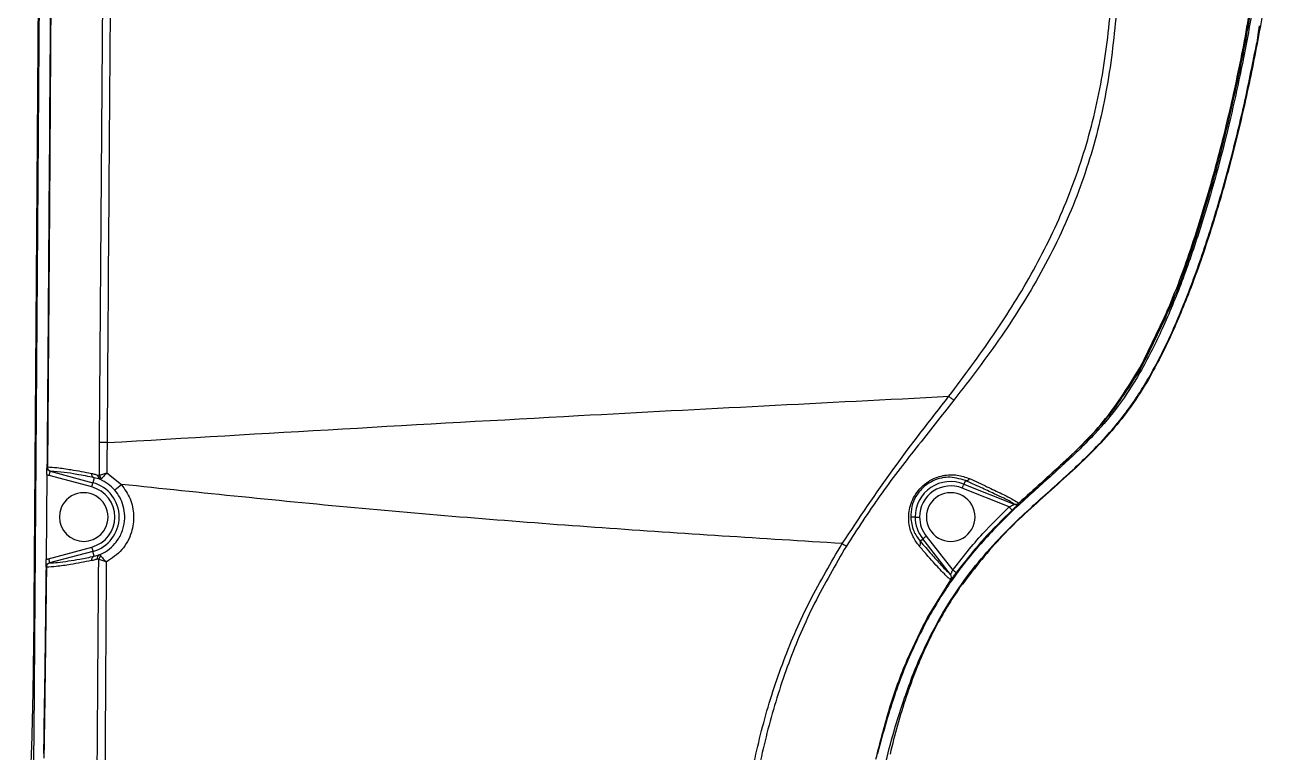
# Model space of a CAD drawing. Header units: millimetres. Extents: x 126 to 938, y 244 to 707.
# Drawn here: x 767.15 to 774.22, y 327.01 to 331.12 of the extents above; entities that cross this region are included whole.
import ezdxf

# ---------------------------------------------------------------- set-up
doc = ezdxf.new("R2010")
doc.units = ezdxf.units.MM

msp = doc.modelspace()

# ---------------------------------------------------------------- linework, layer by layer
at = {"color": 7, "linetype": 'Continuous', "lineweight": 25}
for p, q in [((767.2535, 334.873), (767.1981, 327.1148)), ((767.2006, 327.8391), (767.2401, 333.3594)), ((767.57, 328.7611), (767.5903, 331.6145)), ((767.5687, 328.5768), (767.57, 328.7611)), ((767.2732, 328.6229), (767.2746, 328.6238)), ((767.272, 328.5802), (767.2685, 328.0993)), ((767.5258, 328.51), (767.2852, 328.5744)), ((767.2931, 328.5995), (767.2917, 328.5986)), ((767.2917, 328.5986), (767.5323, 328.5341)), ((767.5399, 328.5624), (767.5323, 328.5341)), ((767.5724, 328.5534), (767.5399, 328.5624)), ((767.6111, 328.5894), (767.6931, 328.5244)), ((772.4632, 328.546), (772.4553, 328.5264)), ((772.7101, 328.3969), (772.446, 328.5032)), ((772.4553, 328.5264), (772.739, 328.4122)), ((772.1795, 328.3401), (772.1541, 328.3401)), ((772.1795, 328.3401), (772.2045, 328.3401)), ((772.2068, 328.2042), (772.2222, 328.2163)), ((772.3794, 328.0156), (772.2222, 328.2163)), ((772.2419, 328.2317), (772.3915, 328.0406)), ((767.2813, 328.1047), (767.5258, 328.1702)), ((767.5323, 328.1461), (767.2877, 328.0806)), ((767.5398, 328.1183), (767.5323, 328.1461)), ((767.5398, 328.1183), (767.5686, 328.126)), ((767.2691, 328.0566), (767.2691, 328.0551)), ((772.2491, 327.7726), (772.3805, 327.9857)), ((772.3809, 327.9858), (772.2498, 327.7729)), ((767.2006, 327.8391), (767.2033, 327.8402))]:
    msp.add_line(p, q, dxfattribs=at)
at = {"color": 7, "linetype": 'Continuous', "lineweight": 25, "flags": 128}
for points in [[(767.2967, 331.5621), (767.2862, 330.0923), (767.2809, 329.3574), (767.2752, 328.6237)], [(774.1244, 331.1166), (774.1167, 331.0648), (774.1102, 331.0204)], [(772.3703, 329.0224), (772.3743, 329.0194), (772.3781, 329.0165), (772.3819, 329.0136), (772.3856, 329.0108), (772.3891, 329.0081), (772.3925, 329.0055), (772.3956, 329.0031), (772.3985, 329.0009)], [(767.6122, 328.7608), (767.606, 328.7609), (767.5998, 328.7609), (767.5938, 328.7609), (767.5882, 328.761), (767.5829, 328.761), (767.578, 328.761), (767.5737, 328.761), (767.57, 328.7611)], [(767.2852, 328.5744), (767.2865, 328.579), (767.2877, 328.5835), (767.2888, 328.5876), (767.2897, 328.5912), (767.2905, 328.5942), (767.2912, 328.5965), (767.2915, 328.598), (767.2917, 328.5986)], [(767.5258, 328.51), (767.5271, 328.5146), (767.5282, 328.519), (767.5294, 328.5231), (767.5303, 328.5268), (767.5311, 328.5298), (767.5317, 328.532), (767.5321, 328.5335), (767.5323, 328.5341)], [(772.446, 328.5032), (772.4478, 328.5077), (772.4495, 328.5119), (772.4511, 328.5159), (772.4525, 328.5193), (772.4537, 328.5222), (772.4545, 328.5244), (772.4551, 328.5258), (772.4553, 328.5264)], [(772.7273, 328.3788), (772.7269, 328.3792), (772.7259, 328.3804), (772.7242, 328.3821), (772.7221, 328.3843), (772.7195, 328.387), (772.7166, 328.3901), (772.7134, 328.3934), (772.7101, 328.3969)], [(772.2419, 328.2317), (772.2381, 328.2287), (772.2345, 328.2259), (772.2311, 328.2233), (772.2282, 328.221), (772.2257, 328.2191), (772.2239, 328.2176), (772.2227, 328.2167), (772.2222, 328.2163)], [(767.5258, 328.1702), (767.5271, 328.1656), (767.5282, 328.1612), (767.5294, 328.1571), (767.5303, 328.1535), (767.5311, 328.1505), (767.5317, 328.1482), (767.5321, 328.1467), (767.5323, 328.1461)], [(767.2813, 328.1047), (767.2825, 328.1001), (767.2837, 328.0957), (767.2848, 328.0916), (767.2858, 328.0879), (767.2866, 328.0849), (767.2872, 328.0827), (767.2876, 328.0812), (767.2877, 328.0806)], [(772.4116, 328.0258), (772.4111, 328.0262), (772.4099, 328.0271), (772.408, 328.0285), (772.4055, 328.0304), (772.4024, 328.0326), (772.399, 328.0351), (772.3953, 328.0378), (772.3915, 328.0406)]]:
    msp.add_lwpolyline(points, dxfattribs=at)
at = {"color": 7, "linetype": 'Continuous', "lineweight": 25}
for centre, radius, start, end in [((773.3002, 328.9166), 0.3064, 59.74153, 60.73068), ((767.2996, 328.6237), 0.025, 179.64726, 254.93016), ((767.3001, 328.6235), 0.0249, 179.56272, 254.39428), ((767.5475, 328.5843), 0.0231, 174.5245, 250.71641), ((767.5828, 328.5728), 0.022, 171.04153, 241.89245), ((767.5985, 328.5822), 0.0303, 190.21789, 234.61212), ((772.4678, 328.5667), 0.0212, 257.51261, 333.24623), ((767.4803, 328.3401), 0.1375, 337.47723, 157.47754), ((767.4803, 328.3401), 0.1759, 284.99952, 75.00048), ((767.4803, 328.3401), 0.2008, 285.00049, 74.99951), ((767.228, 329.0408), 0.695, 307.95086, 312.01147), ((772.3803, 328.3401), 0.2008, 68.06538, 179.99985), ((772.3803, 328.3401), 0.1759, 68.065, 180.00065), ((772.3803, 328.3401), 0.1375, 337.47665, 157.47763), ((772.7479, 328.4368), 0.025, 248.24232, 312.86758), ((772.748, 328.4368), 0.025, 248.12312, 312.8813), ((772.7483, 328.4354), 0.025, 248.12166, 312.88983), ((767.4803, 328.3401), 0.1375, 157.4777, 337.47706), ((772.3803, 328.3401), 0.2008, 179.99917, 218.06721), ((772.3803, 328.3401), 0.1759, 180.00185, 218.06222), ((772.3803, 328.3401), 0.1375, 157.47665, 337.47763), ((772.1874, 328.1927), 0.0226, 311.4785, 30.74085), ((767.5788, 328.1061), 0.0224, 117.10965, 189.75593), ((767.5955, 328.0949), 0.0309, 124.89847, 168.63587), ((772.0935, 328.7178), 0.6204, 238.27303, 240.79667), ((767.2946, 328.0566), 0.0249, 105.59194, 180.57872), ((767.5475, 328.0963), 0.0233, 109.32644, 186.81655), ((772.3596, 328.0003), 0.025, 324.48941, 37.73306), ((772.3598, 328), 0.0252, 325.3661, 37.57936), ((772.3604, 327.9999), 0.0249, 325.60351, 38.38173), ((772.2489, 327.774), 0.00144, 280.3319, 311.35687)]:
    msp.add_arc(centre, radius, start, end, dxfattribs=at)
for points, knots in [([(770.8803, 338.0948), (770.9939, 338.0815), (771.2203, 338.0549), (771.5517, 337.9665), (771.8714, 337.8442), (772.1748, 337.6856), (772.4584, 337.4939), (772.7185, 337.2715), (772.9517, 337.0212), (773.1553, 336.7462), (773.3269, 336.4501), (773.4635, 336.1364), (773.564, 335.8091), (773.6263, 335.4731), (773.6511, 335.133), (773.6325, 334.796), (773.6005, 334.4631), (773.5176, 333.4973), (773.4315, 332.4961), (773.3368, 331.4596), (773.3052, 331.0179), (773.2339, 330.5777), (773.1019, 330.1488), (772.911, 329.7414), (772.673, 329.3584), (772.4899, 329.12), (772.3985, 329.0009)], [0, 0, 0, 0, 0.031708, 0.0632, 0.094889, 0.126548, 0.158007, 0.189678, 0.221312, 0.252768, 0.284449, 0.316077, 0.347541, 0.379248, 0.41076, 0.441917, 0.472769, 0.503619, 0.710934, 0.751657, 0.7925, 0.833821, 0.875118, 0.916614, 0.958341, 1, 1, 1, 1]), ([(772.3703, 329.0224), (772.4562, 329.1373), (772.6276, 329.3669), (772.8539, 329.7313), (773.0408, 330.1166), (773.1777, 330.5226), (773.262, 330.9432), (773.2974, 331.3698), (773.3916, 332.4326), (773.4853, 333.4804), (773.5722, 334.5134), (773.6124, 334.8928), (773.6168, 335.2774), (773.5678, 335.6606), (773.4699, 336.0355), (773.3243, 336.3946), (773.1331, 336.7315), (772.8998, 337.0414), (772.6289, 337.3182), (772.3241, 337.5574), (771.9909, 337.7556), (771.6348, 337.9072), (771.2618, 338.0153), (771.0059, 338.0453), (770.8776, 338.0603)], [0, 0, 0, 0, 0.040049, 0.080022, 0.119662, 0.15941, 0.199404, 0.239163, 0.278913, 0.497538, 0.533029, 0.56852, 0.604113, 0.64022, 0.676108, 0.712057, 0.74817, 0.784014, 0.820127, 0.856075, 0.891961, 0.928112, 0.963965, 1, 1, 1, 1]), ([(774.1586, 331.7925), (774.1453, 331.6606), (774.1163, 331.3732), (774.0361, 330.9217), (773.9279, 330.4369), (773.8068, 330.01), (773.6851, 329.6601), (773.5756, 329.3957), (773.4598, 329.1647), (773.3349, 328.9717), (773.1899, 328.8), (773.0226, 328.639), (772.8338, 328.4723), (772.6393, 328.2913), (772.4624, 328.093), (772.3079, 327.8721), (772.1764, 327.6278), (772.0578, 327.3375), (771.9991, 327.1239), (771.9677, 327.0098)], [0, 0, 0, 0, 0.073632, 0.160427, 0.254544, 0.349495, 0.406756, 0.460249, 0.50839, 0.550075, 0.587673, 0.632921, 0.678952, 0.727587, 0.780471, 0.826234, 0.876995, 0.934303, 1, 1, 1, 1]), ([(774.2187, 331.7873), (774.2066, 331.6656), (774.1825, 331.4219), (774.1221, 331.0587), (774.0491, 330.6967), (773.9623, 330.3384), (773.861, 329.985), (773.7521, 329.666), (773.6358, 329.3825), (773.5273, 329.1634), (773.416, 328.9841), (773.3066, 328.8418), (773.1425, 328.6654), (772.9176, 328.4658), (772.6502, 328.2251), (772.5049, 328.0369), (772.4327, 327.9434)], [0, 0, 0, 0, 0.083856, 0.167954, 0.25251, 0.337132, 0.420822, 0.504668, 0.568235, 0.630952, 0.672116, 0.712834, 0.753911, 0.837197, 0.919115, 1, 1, 1, 1]), ([(767.6327, 331.6024), (767.6288, 331.072), (767.6218, 330.1248), (767.6152, 329.1776), (767.6122, 328.7608)], [0, 0, 0, 0, 0.56, 1, 1, 1, 1]), ([(767.2746, 328.6238), (767.2761, 328.8065), (767.279, 329.172), (767.2828, 329.7204), (767.2886, 330.5171), (767.2929, 331.131), (767.296, 331.5621)], [0, 0, 0, 0, 0.186488, 0.373191, 0.559899, 1, 1, 1, 1]), ([(773.45, 329.1839), (773.5122, 329.3089), (773.6359, 329.5577), (773.7724, 329.9512), (773.8896, 330.3488), (773.9863, 330.7519), (774.0678, 331.1586), (774.1049, 331.4325), (774.1235, 331.5695)], [0, 0, 0, 0, 0.1679751, 0.3343199, 0.5006589, 0.6672079, 0.8334897, 1, 1, 1, 1]), ([(774.1281, 331.569), (774.1095, 331.4319), (774.0723, 331.1579), (773.9911, 330.7509), (773.8948, 330.3474), (773.7781, 329.9493), (773.6417, 329.5552), (773.5172, 329.3064), (773.4546, 329.1813)], [0, 0, 0, 0, 0.166437, 0.332655, 0.499157, 0.665483, 0.831867, 1, 1, 1, 1]), ([(772.0737, 327.1778), (772.104, 327.271), (772.161, 327.4467), (772.2704, 327.6859), (772.3888, 327.89), (772.5157, 328.0641), (772.6477, 328.2141), (772.806, 328.3699), (772.9915, 328.5341), (773.199, 328.7244), (773.3783, 328.9292), (773.5252, 329.1625), (773.6495, 329.4186), (773.7652, 329.7097), (773.8704, 330.0255), (773.9635, 330.3553), (774.0446, 330.6879), (774.0886, 330.9107), (774.1102, 331.0204)], [0, 0, 0, 0, 0.06607, 0.124564, 0.177092, 0.225066, 0.269644, 0.311764, 0.374867, 0.436804, 0.501641, 0.55779, 0.622304, 0.693442, 0.769026, 0.846825, 0.924582, 1, 1, 1, 1]), ([(772.7649, 328.4185), (772.8491, 328.4943), (773.0188, 328.647), (773.2676, 328.8879), (773.3891, 329.0851), (773.45, 329.1839)], [0, 0, 0, 0, 0.329659, 0.664046, 1, 1, 1, 1]), ([(773.4546, 329.1813), (773.3928, 329.0828), (773.2696, 328.8863), (773.019, 328.6469), (772.8492, 328.4942), (772.765, 328.4184)], [0, 0, 0, 0, 0.336354, 0.670625, 1, 1, 1, 1]), ([(767.6122, 328.7608), (768.5002, 328.8129), (770.086, 328.9059), (771.6723, 328.9868), (772.3703, 329.0224)], [0, 0, 0, 0, 0.56, 1, 1, 1, 1]), ([(771.7672, 328.19), (771.8625, 328.3325), (772.053, 328.6176), (772.2645, 328.8874), (772.3703, 329.0224)], [0, 0, 0, 0, 0.499807, 1, 1, 1, 1]), ([(772.3985, 329.0009), (772.3275, 328.9113), (772.1859, 328.7325), (771.9759, 328.4627), (771.8525, 328.2716), (771.7908, 328.1762)], [0, 0, 0, 0, 0.3345, 0.667645, 1, 1, 1, 1]), ([(767.6122, 328.7608), (767.612, 328.7288), (767.6117, 328.6717), (767.6113, 328.6146), (767.6111, 328.5894)], [0, 0, 0, 0, 0.560018, 1, 1, 1, 1]), ([(767.272, 328.5802), (767.272, 328.5841), (767.2721, 328.5919), (767.2725, 328.6062), (767.2729, 328.6165), (767.2732, 328.6229)], [0, 0, 0, 0, 0.273896, 0.55274, 1, 1, 1, 1]), ([(767.2732, 328.6229), (767.2734, 328.6202), (767.2739, 328.6147), (767.2779, 328.6074), (767.2839, 328.6015), (767.2891, 328.5995), (767.2917, 328.5986)], [0, 0, 0, 0, 0.247454, 0.496515, 0.747292, 1, 1, 1, 1]), ([(767.2746, 328.6238), (767.2747, 328.6238), (767.2749, 328.6238), (767.2751, 328.6237), (767.2752, 328.6237)], [0, 0, 0, 0, 0.409406, 1, 1, 1, 1]), ([(767.2752, 328.6237), (767.2933, 328.6224), (767.3378, 328.6192), (767.421, 328.6065), (767.4858, 328.594), (767.5245, 328.5865)], [0, 0, 0, 0, 0.215376, 0.53118, 1, 1, 1, 1]), ([(767.2852, 328.5744), (767.2826, 328.5752), (767.278, 328.5767), (767.2738, 328.5791), (767.272, 328.5802)], [0, 0, 0, 0, 0.5599804, 1, 1, 1, 1]), ([(767.2934, 328.5995), (767.2933, 328.5995), (767.2932, 328.5995), (767.2931, 328.5995), (767.2931, 328.5995)], [0, 0, 0, 0, 0.697184, 1, 1, 1, 1]), ([(767.5399, 328.5624), (767.5069, 328.5689), (767.4502, 328.5801), (767.3681, 328.5936), (767.3186, 328.5975), (767.2934, 328.5995)], [0, 0, 0, 0, 0.40416, 0.695706, 1, 1, 1, 1]), ([(767.5245, 328.5865), (767.5313, 328.585), (767.5436, 328.5822), (767.5556, 328.5781), (767.5611, 328.5762)], [0, 0, 0, 0, 0.546602, 1, 1, 1, 1]), ([(767.5611, 328.5762), (767.5625, 328.5759), (767.5651, 328.5752), (767.5676, 328.5763), (767.5687, 328.5768)], [0, 0, 0, 0, 0.55004, 1, 1, 1, 1]), ([(767.5687, 328.5768), (767.5715, 328.5776), (767.5778, 328.5795), (767.5879, 328.5825), (767.5992, 328.5859), (767.6071, 328.5882), (767.6111, 328.5894)], [0, 0, 0, 0, 0.198729, 0.442535, 0.714336, 1, 1, 1, 1]), ([(767.581, 328.5575), (767.5795, 328.556), (767.5772, 328.5534), (767.5738, 328.5534), (767.5724, 328.5534)], [0, 0, 0, 0, 0.601993, 1, 1, 1, 1]), ([(767.6554, 328.4928), (767.6437, 328.5047), (767.6196, 328.5296), (767.5885, 328.5453), (767.5724, 328.5534)], [0, 0, 0, 0, 0.480155, 1, 1, 1, 1]), ([(767.6111, 328.5894), (767.6082, 328.5864), (767.6025, 328.5806), (767.5944, 328.572), (767.5873, 328.5644), (767.5829, 328.5596), (767.581, 328.5575)], [0, 0, 0, 0, 0.2874, 0.559716, 0.802881, 1, 1, 1, 1]), ([(772.2023, 328.1758), (772.1897, 328.1929), (772.1626, 328.2297), (772.1411, 328.3016), (772.1421, 328.3709), (772.1594, 328.4288), (772.1822, 328.472), (772.2137, 328.5102), (772.2518, 328.5409), (772.2936, 328.5626), (772.3484, 328.5789), (772.4157, 328.5825), (772.4639, 328.5653), (772.4867, 328.5572)], [0, 0, 0, 0, 0.096564, 0.206798, 0.334876, 0.40619, 0.480236, 0.555895, 0.630342, 0.701585, 0.768703, 0.890417, 1, 1, 1, 1]), ([(772.4632, 328.546), (772.4304, 328.5559), (772.3815, 328.5706), (772.3154, 328.5591), (772.2659, 328.5397), (772.2192, 328.5058), (772.1814, 328.4571), (772.1573, 328.4004), (772.1551, 328.3601), (772.1541, 328.3401)], [0, 0, 0, 0, 0.229025, 0.3405, 0.449127, 0.588772, 0.727366, 0.864558, 1, 1, 1, 1]), ([(772.7386, 328.4136), (772.7324, 328.4178), (772.7139, 328.4302), (772.6755, 328.4481), (772.6191, 328.4755), (772.5466, 328.5086), (772.4921, 328.533), (772.4632, 328.546)], [0, 0, 0, 0, 0.073493, 0.218194, 0.414128, 0.689576, 1, 1, 1, 1]), ([(772.4867, 328.5572), (772.5196, 328.5421), (772.581, 328.514), (772.6632, 328.4739), (772.7243, 328.4449), (772.7547, 328.4252), (772.7649, 328.4185)], [0, 0, 0, 0, 0.3484243, 0.6510392, 0.8825134, 1, 1, 1, 1]), ([(767.5686, 328.126), (767.5841, 328.1336), (767.6171, 328.1497), (767.6549, 328.1851), (767.6874, 328.2309), (767.7084, 328.2842), (767.7148, 328.3454), (767.7063, 328.4016), (767.6866, 328.4519), (767.6656, 328.4794), (767.6554, 328.4928)], [0, 0, 0, 0, 0.117709, 0.250005, 0.348287, 0.500141, 0.635689, 0.764196, 0.885638, 1, 1, 1, 1]), ([(767.6931, 328.5244), (767.7117, 328.4982), (767.7488, 328.4457), (767.7675, 328.3491), (767.7542, 328.2478), (767.7028, 328.149), (767.6395, 328.107), (767.6078, 328.0859)], [0, 0, 0, 0, 0.18677, 0.373522, 0.560167, 0.779938, 1, 1, 1, 1]), ([(771.7672, 328.19), (771.3152, 328.2182), (770.4099, 328.2747), (769.0513, 328.3825), (768.1464, 328.477), (767.6931, 328.5244)], [0, 0, 0, 0, 0.33237, 0.665568, 1, 1, 1, 1]), ([(772.7101, 328.3969), (772.714, 328.3988), (772.7204, 328.4019), (772.7282, 328.4058), (772.7333, 328.4085), (772.7363, 328.4103), (772.7382, 328.4113), (772.7388, 328.412), (772.739, 328.4122)], [0, 0, 0, 0, 0.393299, 0.652925, 0.804835, 0.913444, 0.97808, 1, 1, 1, 1]), ([(772.7653, 328.4171), (772.7651, 328.4167), (772.7643, 328.4153), (772.7619, 328.4128), (772.7583, 328.409), (772.7514, 328.402), (772.741, 328.3918), (772.7321, 328.3833), (772.7273, 328.3788)], [0, 0, 0, 0, 0.025432, 0.089638, 0.188713, 0.317497, 0.637193, 1, 1, 1, 1]), ([(772.7386, 328.4136), (772.7386, 328.4136), (772.7386, 328.4136), (772.7386, 328.4136), (772.7386, 328.4136)], [0, 0, 0, 0, 0.509381, 1, 1, 1, 1]), ([(772.739, 328.4122), (772.7389, 328.4124), (772.7388, 328.4129), (772.7387, 328.4134), (772.7386, 328.4136)], [0, 0, 0, 0, 0.560052, 1, 1, 1, 1]), ([(772.7649, 328.4185), (772.7649, 328.4185), (772.7649, 328.4185), (772.765, 328.4185), (772.765, 328.4184)], [0, 0, 0, 0, 0.646121, 1, 1, 1, 1]), ([(772.765, 328.4184), (772.765, 328.4182), (772.7652, 328.4177), (772.7653, 328.4173), (772.7653, 328.4171)], [0, 0, 0, 0, 0.560125, 1, 1, 1, 1]), ([(772.1541, 328.3401), (772.1574, 328.3129), (772.1636, 328.2629), (772.1933, 328.2226), (772.2068, 328.2042)], [0, 0, 0, 0, 0.545697, 1, 1, 1, 1]), ([(772.3915, 328.0406), (772.4467, 328.1109), (772.5453, 328.2366), (772.6598, 328.3479), (772.7101, 328.3969)], [0, 0, 0, 0, 0.5598816, 1, 1, 1, 1]), ([(772.7273, 328.3788), (772.673, 328.3257), (772.5597, 328.2153), (772.4623, 328.0906), (772.4116, 328.0258)], [0, 0, 0, 0, 0.4802071, 1, 1, 1, 1]), ([(772.2068, 328.2042), (772.2281, 328.1795), (772.2672, 328.1342), (772.318, 328.0779), (772.3533, 328.0388), (772.3723, 328.0218), (772.3794, 328.0156)], [0, 0, 0, 0, 0.382953, 0.701098, 0.889506, 1, 1, 1, 1]), ([(767.5686, 328.126), (767.5701, 328.1258), (767.5739, 328.1255), (767.5763, 328.1223), (767.5778, 328.1203)], [0, 0, 0, 0, 0.373948, 1, 1, 1, 1]), ([(767.5778, 328.1203), (767.5797, 328.1178), (767.584, 328.1125), (767.5911, 328.1042), (767.5991, 328.0951), (767.6049, 328.089), (767.6078, 328.0859)], [0, 0, 0, 0, 0.203381, 0.448633, 0.718848, 1, 1, 1, 1]), ([(771.1532, 325.423), (771.1529, 325.5346), (771.1523, 325.763), (771.1601, 326.1103), (771.1879, 326.4653), (771.2389, 326.8229), (771.3182, 327.18), (771.4312, 327.5308), (771.579, 327.8709), (771.7044, 328.0835), (771.7672, 328.19)], [0, 0, 0, 0, 0.116392, 0.238086, 0.362075, 0.487398, 0.614355, 0.742896, 0.871131, 1, 1, 1, 1]), ([(771.7908, 328.1762), (771.7285, 328.0694), (771.6044, 327.8567), (771.4592, 327.5164), (771.3484, 327.1662), (771.271, 326.81), (771.2218, 326.4534), (771.1961, 326.0996), (771.191, 325.7539), (771.1932, 325.5267), (771.1942, 325.4157)], [0, 0, 0, 0, 0.129214, 0.257493, 0.386027, 0.512973, 0.63834, 0.762331, 0.883841, 1, 1, 1, 1]), ([(772.38, 327.9857), (772.3755, 327.9892), (772.3628, 327.9991), (772.3411, 328.0215), (772.3124, 328.0514), (772.2793, 328.0881), (772.2423, 328.1297), (772.2164, 328.1596), (772.2023, 328.1758)], [0, 0, 0, 0, 0.064955, 0.184766, 0.3588, 0.543405, 0.753266, 1, 1, 1, 1]), ([(767.2549, 327.0032), (767.258, 327.1992), (767.2634, 327.5498), (767.2673, 327.9005), (767.2691, 328.0551)], [0, 0, 0, 0, 0.55887, 1, 1, 1, 1]), ([(767.2697, 328.0563), (767.2674, 327.8542), (767.2633, 327.4947), (767.2576, 327.1352), (767.2551, 326.9777)], [0, 0, 0, 0, 0.56206, 1, 1, 1, 1]), ([(767.2685, 328.0993), (767.2708, 328.1006), (767.2749, 328.1028), (767.2793, 328.1041), (767.2813, 328.1047)], [0, 0, 0, 0, 0.559892, 1, 1, 1, 1]), ([(767.2691, 328.0551), (767.2691, 328.0554), (767.2691, 328.0559), (767.2691, 328.0564), (767.2691, 328.0567), (767.2691, 328.0568), (767.269, 328.063), (767.2687, 328.0732), (767.2685, 328.0873), (767.2685, 328.0953), (767.2685, 328.0993)], [0, 0, 0, 0, 0.016703, 0.031324, 0.033971, 0.037007, 0.044291, 0.454859, 0.728282, 1, 1, 1, 1]), ([(767.2877, 328.0806), (767.2852, 328.0796), (767.28, 328.0777), (767.274, 328.072), (767.27, 328.0647), (767.2694, 328.0593), (767.2691, 328.0566)], [0, 0, 0, 0, 0.250732, 0.501027, 0.750609, 1, 1, 1, 1]), ([(767.2697, 328.0563), (767.2696, 328.0564), (767.2694, 328.0564), (767.2692, 328.0565), (767.2691, 328.0566)], [0, 0, 0, 0, 0.6451198, 1, 1, 1, 1]), ([(767.5244, 328.0935), (767.4848, 328.086), (767.4186, 328.0733), (767.3336, 328.0606), (767.2881, 328.0576), (767.2697, 328.0563)], [0, 0, 0, 0, 0.468689, 0.78512, 1, 1, 1, 1]), ([(767.2877, 328.0806), (767.2878, 328.0806), (767.2878, 328.0806), (767.2879, 328.0806), (767.2879, 328.0806)], [0, 0, 0, 0, 0.51723, 1, 1, 1, 1]), ([(767.2879, 328.0806), (767.3028, 328.0815), (767.3382, 328.0838), (767.3948, 328.0916), (767.4639, 328.1032), (767.5124, 328.1128), (767.5398, 328.1183)], [0, 0, 0, 0, 0.1759404, 0.417273, 0.672242, 1, 1, 1, 1]), ([(767.5568, 328.1023), (767.5507, 328.1003), (767.54, 328.0969), (767.529, 328.0945), (767.5244, 328.0935)], [0, 0, 0, 0, 0.571118, 1, 1, 1, 1]), ([(767.5466, 325.4168), (767.5475, 325.5555), (767.5494, 325.8394), (767.5524, 326.274), (767.5555, 326.7225), (767.5587, 327.1792), (767.5618, 327.6394), (767.564, 327.9469), (767.5652, 328.101)], [0, 0, 0, 0, 0.154988, 0.317343, 0.485645, 0.656319, 0.827822, 1, 1, 1, 1]), ([(767.5652, 328.101), (767.5636, 328.1018), (767.5609, 328.1033), (767.558, 328.1026), (767.5568, 328.1023)], [0, 0, 0, 0, 0.573161, 1, 1, 1, 1]), ([(767.6078, 328.0859), (767.6038, 328.0872), (767.5958, 328.0898), (767.5844, 328.0937), (767.5742, 328.0973), (767.568, 328.0999), (767.5652, 328.101)], [0, 0, 0, 0, 0.283212, 0.554327, 0.798979, 1, 1, 1, 1]), ([(767.6078, 328.0859), (767.6068, 327.9335), (767.6048, 327.6291), (767.6021, 327.1733), (767.5991, 326.7206), (767.5962, 326.2753), (767.5933, 325.8433), (767.5914, 325.5607), (767.5904, 325.4225)], [0, 0, 0, 0, 0.171721, 0.34288, 0.513354, 0.681682, 0.84437, 1, 1, 1, 1]), ([(772.3794, 328.0156), (772.3794, 328.0155), (772.3796, 328.0154), (772.3797, 328.0154), (772.3798, 328.0153)], [0, 0, 0, 0, 0.573087, 1, 1, 1, 1]), ([(772.3798, 328.0153), (772.3798, 328.0153), (772.3798, 328.0153), (772.3799, 328.0154), (772.3799, 328.0154)], [0, 0, 0, 0, 0.572201, 1, 1, 1, 1]), ([(772.3799, 328.0154), (772.3801, 328.0157), (772.3807, 328.0165), (772.3822, 328.0195), (772.3845, 328.0243), (772.3877, 328.0319), (772.3901, 328.0373), (772.3915, 328.0406)], [0, 0, 0, 0, 0.040071, 0.112879, 0.358644, 0.613632, 1, 1, 1, 1]), ([(772.3805, 327.9857), (772.3804, 327.9857), (772.3802, 327.9856), (772.38, 327.9857), (772.38, 327.9857)], [0, 0, 0, 0, 0.593457, 1, 1, 1, 1]), ([(772.3809, 327.9858), (772.3809, 327.9858), (772.3807, 327.9857), (772.3806, 327.9857), (772.3805, 327.9857)], [0, 0, 0, 0, 0.548168, 1, 1, 1, 1]), ([(772.4116, 328.0258), (772.4082, 328.0211), (772.4017, 328.0123), (772.3927, 328.0005), (772.3862, 327.9917), (772.3823, 327.9873), (772.3809, 327.9858)], [0, 0, 0, 0, 0.346521, 0.652565, 0.880782, 1, 1, 1, 1]), ([(772.4327, 327.9434), (772.4083, 327.907), (772.3587, 327.833), (772.2944, 327.7181), (772.236, 327.5995), (772.1805, 327.4694), (772.1274, 327.3234), (772.0781, 327.1638), (772.0509, 327.0548), (772.0374, 327.0004)], [0, 0, 0, 0, 0.127805, 0.259841, 0.383587, 0.513157, 0.672139, 0.836663, 1, 1, 1, 1]), ([(767.1486, 326.4556), (767.1519, 326.4692), (767.1631, 326.5162), (767.1679, 326.6201), (767.1785, 326.7828), (767.1851, 326.9793), (767.1912, 327.1927), (767.1955, 327.4058), (767.1988, 327.6228), (767.2, 327.7677), (767.2006, 327.8391)], [0, 0, 0, 0, 0.030318, 0.10448, 0.224105, 0.383838, 0.530012, 0.686379, 0.845305, 1, 1, 1, 1]), ([(771.9576, 326.972), (771.981, 327.0643), (772.0278, 327.2488), (772.1221, 327.5183), (772.2069, 327.6881), (772.2491, 327.7726)], [0, 0, 0, 0, 0.33415, 0.668378, 1, 1, 1, 1]), ([(772.2498, 327.7729), (772.2094, 327.6922), (772.1284, 327.5303), (772.0369, 327.2735), (771.9908, 327.0977), (771.9677, 327.0098)], [0, 0, 0, 0, 0.331643, 0.665631, 1, 1, 1, 1]), ([(771.9775, 326.7864), (771.9911, 326.8519), (772.0186, 326.9835), (772.0553, 327.1129), (772.0737, 327.1778)], [0, 0, 0, 0, 0.498151, 1, 1, 1, 1]), ([(767.1981, 327.1148), (767.1974, 327.0435), (767.196, 326.9011), (767.1914, 326.6972), (767.1861, 326.5279), (767.1789, 326.4058), (767.1748, 326.3334), (767.1681, 326.2983), (767.1659, 326.2869)], [0, 0, 0, 0, 0.258214, 0.515091, 0.738052, 0.870802, 0.958054, 1, 1, 1, 1]), ([(771.9677, 327.0098), (771.9673, 327.0082), (771.9665, 327.005), (771.9657, 327.0018), (771.9653, 327.0002)], [0, 0, 0, 0, 0.499504, 1, 1, 1, 1])]:
    msp.add_open_spline(points, degree=3, knots=knots, dxfattribs=at)

doc.saveas('drawing.dxf')
